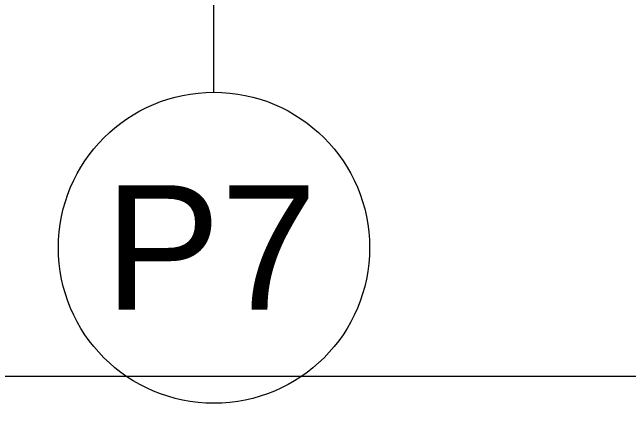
# Model space of a CAD drawing. Header units: centimetres. Extents: x 118932 to 154602, y -32682 to -23521.
# Drawn here: x 139967.21 to 140006.81, y -25295.08 to -25267.85 of the extents above; entities that cross this region are included whole.
import ezdxf

# ---------------------------------------------------------------- set-up
doc = ezdxf.new("R2010")
doc.units = ezdxf.units.CM
doc.header["$LTSCALE"] = 50
doc.header["$MEASUREMENT"] = 0
doc.layers.add('GEN_02_TF_Halı', color=7, linetype='Continuous', lineweight=5, true_color=0x903373, transparency=0.8)
doc.layers.add('GEN_02_TF_Pencere', color=7, linetype='Continuous', lineweight=9, true_color=0x6093ac)
doc.layers.add('GEN_05_ML_Alçıpan_giydirme', color=7, linetype='Continuous', lineweight=18, true_color=0x7ebab5)
doc.styles.add('ARIAL', font='arial.ttf')

# ---------------------------------------------------------------- blocks, each defined once
blk = doc.blocks.new('P7_')
at = {"layer": 'GEN_02_TF_Pencere'}
blk.add_line((163386.215, -16188.826, 0), (163386.215, -16138.823, 0), dxfattribs=at)
blk.add_circle((163386.215, -16198.826, 0), 10, dxfattribs=at)
at = {"layer": 'GEN_02_TF_Pencere', "lineweight": 30, "transparency": 33554687, "style": 'ARIAL'}
blk.add_text('P7', height=8, dxfattribs=at).set_placement((163379.182, -16202.809, 0))
blk = doc.blocks.new('dograma level 0 d blok')
at = {"layer": 'GEN_05_ML_Alçıpan_giydirme', "color": 1}
blk.add_blockref('P7_', (-163386.254, 18146.104, 0), dxfattribs=at)
blk = doc.blocks.new('D blok level 1 tefrişler')
at = {"layer": 'GEN_02_TF_Halı', "elevation": 0}
blk.add_lwpolyline([(-949.161, 1249.642), (-729.161, 1249.642), (-729.161, 1749.642), (-949.161, 1749.642)], close=True, dxfattribs=at)

msp = doc.modelspace()

# ---------------------------------------------------------------- block references
msp.add_blockref('dograma level 0 d blok', (139980.204, -27230.27, 0))

# ---------------------------------------------------------------- next in the draw order: block references
msp.add_blockref('D blok level 1 tefrişler', (140884.879, -27040.918, 0))

doc.saveas('drawing.dxf')
